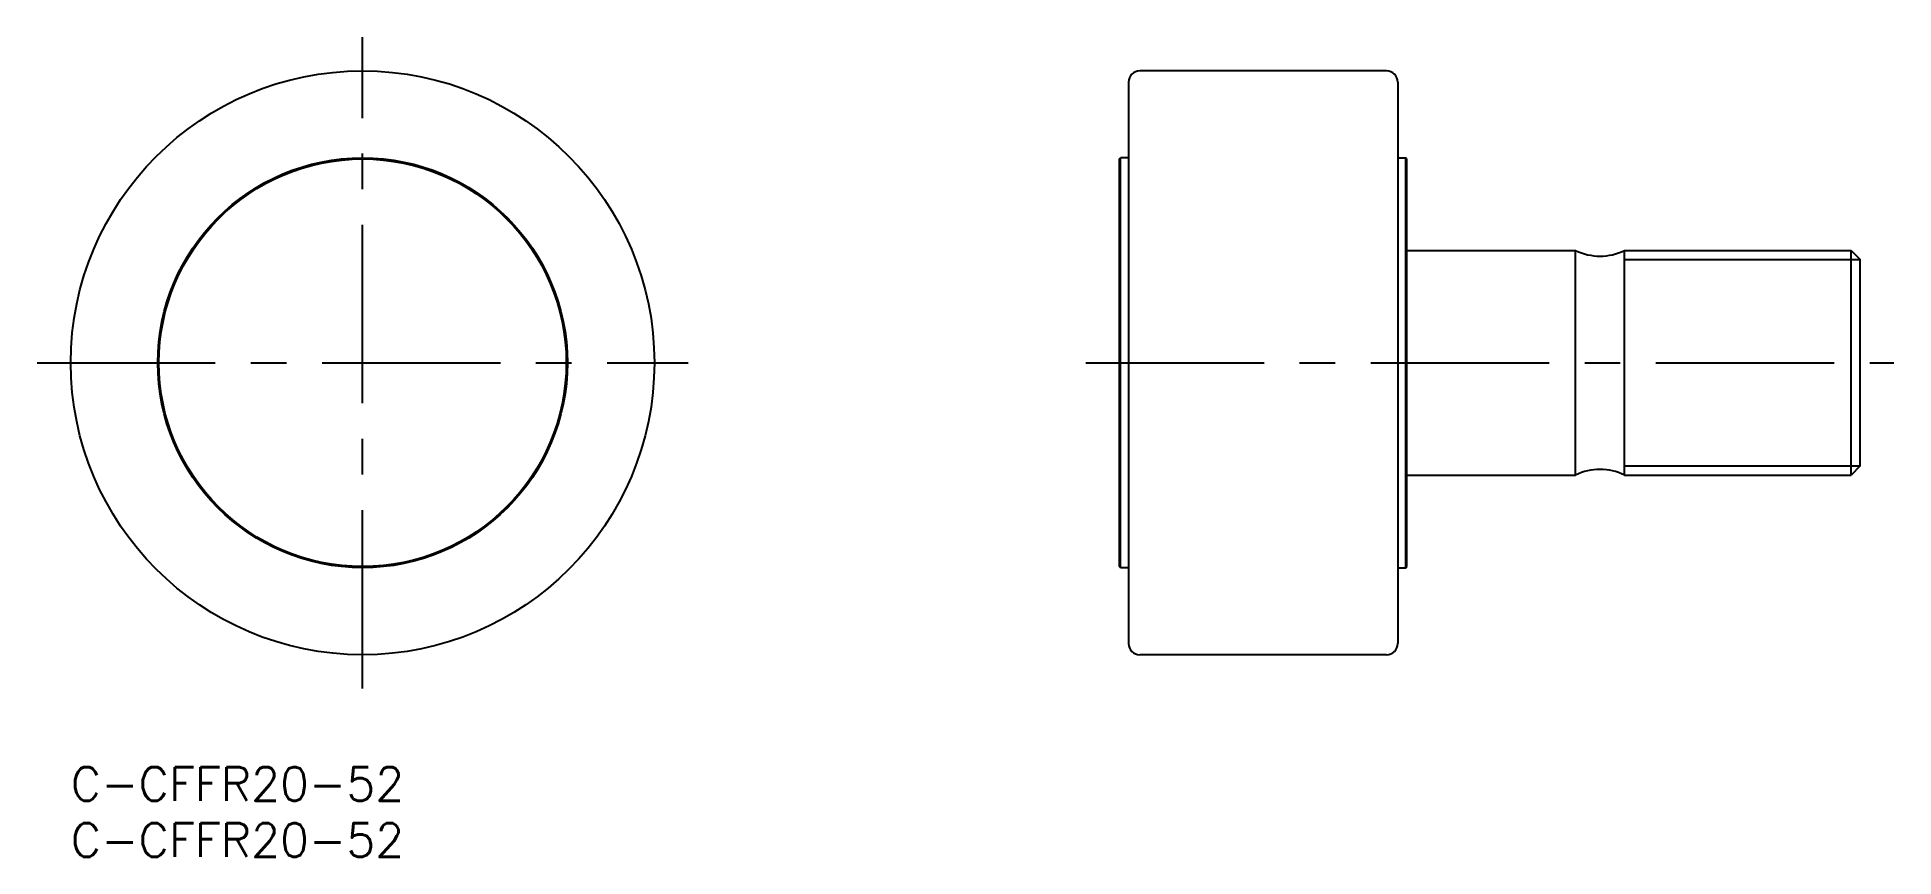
# Model space of a CAD drawing. Extents: x -3 to 162, y -8 to 65.
import ezdxf

# ---------------------------------------------------------------- set-up
doc = ezdxf.new("R2010")
doc.units = 0
doc.header["$LTSCALE"] = 0.5
doc.linetypes.add('CENTER', pattern=[50.8, 31.75, -6.35, 6.35, -6.35])
for name, color, linetype in [('MSM_CENTER', 1, 'CENTER'), ('MSM_CONTINUOUS', 7, 'CONTINUOUS'), ('MSM_NARROW', 5, 'CONTINUOUS'), ('MSM_PART_NUMBER', 7, 'CONTINUOUS')]:
    doc.layers.add(name, color=color, linetype=linetype)
doc.styles.get("Standard").update_dxf_attribs({"font": 'txt.shx', "height": 3, "bigfont": 'bigfont.shx'})

# ---------------------------------------------------------------- blocks, each defined once
blk = doc.blocks.new('*U16')
at = {"layer": 'MSM_PART_NUMBER'}
blk.add_text('C-CFFR20-52', height=3, dxfattribs=at).set_placement((0, -3))
blk = doc.blocks.new('*U17')
at = {"layer": 'MSM_PART_NUMBER'}
blk.add_text('C-CFFR20-52', height=3, dxfattribs=at).set_placement((0, -8))

msp = doc.modelspace()

# ---------------------------------------------------------------- linework, layer by layer
at = {"layer": 'MSM_CENTER'}
for p, q in [((26, 7), (26, 65)), ((-3, 36), (55, 36)), ((90.45, 36), (162.45, 36))]:
    msp.add_line(p, q, dxfattribs=at)
at = {"layer": 'MSM_CONTINUOUS'}
for p, q in [((117.25, 62), (95.25, 62)), ((94.25, 61), (94.25, 11)), ((118.25, 61), (118.25, 11)), ((93.45, 54.15), (93.55, 54.25)), ((93.45, 17.85), (93.45, 54.15)), ((94.25, 54.25), (93.55, 54.25)), ((93.55, 17.75), (93.55, 54.25)), ((118.25, 54.25), (118.95, 54.25)), ((119.05, 54.15), (118.95, 54.25)), ((118.95, 17.75), (118.95, 54.25)), ((119.05, 17.85), (119.05, 54.15)), ((119.05, 46), (134.09, 46)), ((134.09, 26), (134.09, 46)), ((138.45, 26), (138.45, 46)), ((138.45, 46), (158.64, 46)), ((158.64, 26), (158.64, 46)), ((158.64, 46), (159.45, 45.19)), ((159.45, 26.81), (159.45, 45.19)), ((159.45, 26.81), (158.64, 26)), ((119.05, 26), (134.09, 26)), ((138.45, 26), (158.64, 26)), ((93.55, 17.75), (93.45, 17.85)), ((94.25, 17.75), (93.55, 17.75)), ((118.25, 17.75), (118.95, 17.75)), ((118.95, 17.75), (119.05, 17.85)), ((117.25, 10), (95.25, 10))]:
    msp.add_line(p, q, dxfattribs=at)
for radius in [26, 18.25, 18.15]:
    msp.add_circle((26, 36), radius, dxfattribs=at)
for centre, radius, start, end in [((95.25, 61), 1, 90, 180), ((117.25, 61), 1, 0, 90), ((136.27, 50.5), 5, 244.1581, 295.8419), ((136.27, 21.5), 5, 64.1581, 115.8419), ((95.25, 11), 1, 180, 270), ((117.25, 11), 1, 270, 0)]:
    msp.add_arc(centre, radius, start, end, dxfattribs=at)
at = {"layer": 'MSM_NARROW'}
for p, q in [((138.45, 45.19), (159.45, 45.19)), ((138.45, 26.81), (159.45, 26.81))]:
    msp.add_line(p, q, dxfattribs=at)

# ---------------------------------------------------------------- block references
at = {"layer": 'MSM_CONTINUOUS'}
for name in ['*U16', '*U17']:
    msp.add_blockref(name, (0, 0), dxfattribs=at)

doc.saveas('drawing.dxf')
